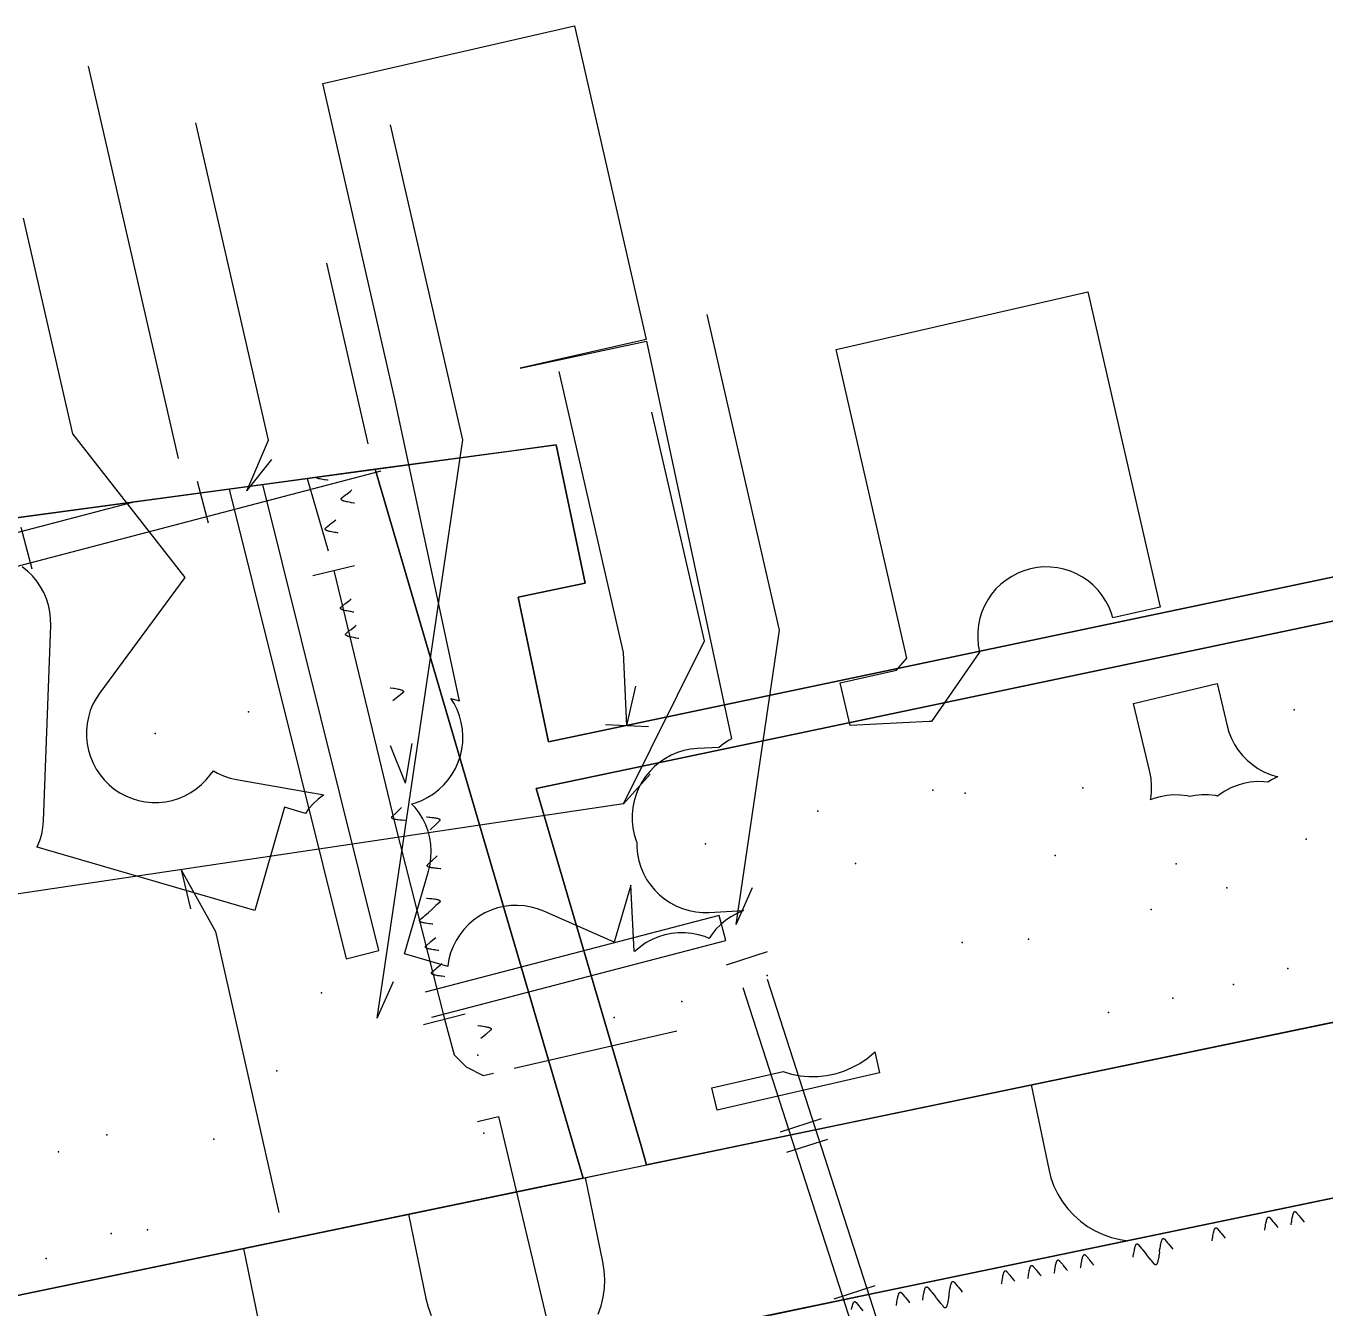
# Model space of a CAD drawing. Header units: metres. Extents: x 8858 to 9287, y -8974 to -8722.
# Drawn here: x 8928.94 to 8959.12, y -8770.59 to -8740.8 of the extents above; entities that cross this region are included whole.
import ezdxf

# ---------------------------------------------------------------- set-up
doc = ezdxf.new("R2010")
doc.units = ezdxf.units.M
for name, color, linetype in [('BENCH', 7, 'Continuous'), ('BOUNDARY', 7, 'Continuous'), ('CURB', 7, 'Continuous'), ('ELECTR_CABLE', 7, 'Continuous'), ('ELECTR_CABLE_COMM', 7, 'Continuous'), ('GAS', 7, 'Continuous'), ('GRASS', 7, 'Continuous'), ('GROUND', 7, 'Continuous'), ('ROAD', 7, 'Continuous'), ('SEWER', 7, 'Continuous'), ('SIDEWALK_PATH', 7, 'Continuous'), ('TREE', 7, 'Continuous')]:
    doc.layers.add(name, color=color, linetype=linetype)

msp = doc.modelspace()

# ---------------------------------------------------------------- linework, layer by layer
at = {"layer": 'BENCH'}
msp.add_point((8929.406, -8769.443), dxfattribs=at)
at = {"layer": 'BOUNDARY'}
msp.add_lwpolyline([(8890.214, -8867.683), (8868.224, -8766.299), (8880.504, -8765.823), (8879.83, -8758.826), (8877.441, -8748.757), (8908.505, -8741.67), (8911.147, -8753.203), (8924.867, -8752.75), (8941.254, -8750.539), (8941.928, -8753.75), (8940.375, -8754.076), (8941.082, -8757.438), (8960.582, -8753.342), (8960.71, -8753.949), (8965.826, -8752.862), (8965.701, -8752.267), (8980.239, -8749.213), (8980.36, -8749.789), (8985.458, -8748.774), (8985.326, -8748.144), (8999.917, -8745.079), (9000.038, -8745.653), (9005.117, -8744.598)], dxfattribs=at)
at = {"layer": 'CURB'}
for points in [[(8940.792, -8758.521), (8959.811, -8754.526), (8959.887, -8754.933), (8966.986, -8753.453), (8966.885, -8753.04), (8979.466, -8750.397), (8979.585, -8750.963), (8986.644, -8749.557), (8986.51, -8748.917), (8999.144, -8746.264), (8999.264, -8746.835), (9006.302, -8745.373), (9006.178, -8744.786), (9014.685, -8742.993)], [(8937.053, -8751.106), (8941.886, -8767.572)], [(8943.352, -8767.267), (9016.314, -8752.143)], [(8940.792, -8758.521), (8943.359, -8767.266)], [(8948.514, -8770.28), (8989.36, -8761.8)], [(8927.083, -8770.531), (8928.516, -8770.349), (8941.886, -8767.572)], [(8946.227, -8770.755), (8948.514, -8770.28)]]:
    msp.add_lwpolyline(points, dxfattribs=at)
at = {"layer": 'ELECTR_CABLE'}
for points in [[(8936.889, -8750.513), (8935.927, -8746.313)], [(8935.473, -8751.319), (8935.958, -8753.001)], [(8935.957, -8751.361), (8935.942, -8751.359), (8935.892, -8751.351), (8935.869, -8751.347), (8935.835, -8751.341), (8935.798, -8751.334), (8935.772, -8751.329), (8935.747, -8751.323), (8935.729, -8751.318), (8935.711, -8751.313), (8935.7, -8751.309), (8935.691, -8751.305), (8935.69, -8751.305)], [(8936.57, -8751.891), (8936.555, -8751.889), (8936.504, -8751.881), (8936.481, -8751.877), (8936.447, -8751.871), (8936.41, -8751.864), (8936.384, -8751.859), (8936.36, -8751.853), (8936.342, -8751.848), (8936.324, -8751.842), (8936.313, -8751.839), (8936.303, -8751.835), (8936.296, -8751.832), (8936.292, -8751.83), (8936.289, -8751.828), (8936.283, -8751.825), (8936.28, -8751.823), (8936.277, -8751.821), (8936.274, -8751.819), (8936.272, -8751.816), (8936.269, -8751.814), (8936.268, -8751.812), (8936.267, -8751.81), (8936.266, -8751.809), (8936.265, -8751.807), (8936.264, -8751.806), (8936.264, -8751.804), (8936.263, -8751.802), (8936.263, -8751.8), (8936.263, -8751.8), (8936.263, -8751.798), (8936.263, -8751.797), (8936.263, -8751.796), (8936.263, -8751.795), (8936.263, -8751.793), (8936.264, -8751.792), (8936.265, -8751.79), (8936.265, -8751.788), (8936.266, -8751.787), (8936.266, -8751.786), (8936.267, -8751.785), (8936.268, -8751.783), (8936.269, -8751.782), (8936.271, -8751.78), (8936.272, -8751.778), (8936.275, -8751.775), (8936.278, -8751.772), (8936.282, -8751.769), (8936.288, -8751.764), (8936.365, -8751.701), (8936.391, -8751.681), (8936.476, -8751.612), (8936.51, -8751.585)], [(8936.195, -8752.586), (8936.18, -8752.584), (8936.13, -8752.576), (8936.107, -8752.572), (8936.073, -8752.566), (8936.036, -8752.559), (8936.01, -8752.554), (8935.986, -8752.548), (8935.968, -8752.543), (8935.949, -8752.538), (8935.938, -8752.534), (8935.929, -8752.53), (8935.921, -8752.527), (8935.918, -8752.525), (8935.915, -8752.523), (8935.909, -8752.52), (8935.905, -8752.518), (8935.903, -8752.516), (8935.9, -8752.514), (8935.898, -8752.512), (8935.895, -8752.509), (8935.893, -8752.507), (8935.892, -8752.505), (8935.892, -8752.504), (8935.891, -8752.503), (8935.89, -8752.501), (8935.89, -8752.499), (8935.889, -8752.498), (8935.889, -8752.496), (8935.889, -8752.495), (8935.889, -8752.494), (8935.889, -8752.493), (8935.889, -8752.491), (8935.889, -8752.49), (8935.889, -8752.489), (8935.89, -8752.487), (8935.89, -8752.485), (8935.891, -8752.484), (8935.891, -8752.483), (8935.892, -8752.481), (8935.893, -8752.48), (8935.894, -8752.478), (8935.895, -8752.477), (8935.897, -8752.475), (8935.898, -8752.473), (8935.901, -8752.47), (8935.904, -8752.467), (8935.907, -8752.464), (8935.914, -8752.459), (8935.991, -8752.396), (8936.017, -8752.376), (8936.102, -8752.307), (8936.136, -8752.28)], [(8935.603, -8753.573), (8936.575, -8753.339)], [(8936.089, -8753.456), (8937.499, -8759.301)], [(8936.553, -8754.424), (8936.538, -8754.422), (8936.487, -8754.413), (8936.465, -8754.41), (8936.431, -8754.404), (8936.393, -8754.397), (8936.368, -8754.391), (8936.343, -8754.386), (8936.325, -8754.381), (8936.307, -8754.375), (8936.296, -8754.371), (8936.287, -8754.368), (8936.279, -8754.364), (8936.275, -8754.363), (8936.272, -8754.361), (8936.266, -8754.358), (8936.263, -8754.355), (8936.26, -8754.353), (8936.257, -8754.351), (8936.255, -8754.349), (8936.252, -8754.346), (8936.251, -8754.344), (8936.25, -8754.343), (8936.249, -8754.342), (8936.248, -8754.34), (8936.247, -8754.339), (8936.247, -8754.337), (8936.246, -8754.335), (8936.246, -8754.333), (8936.246, -8754.332), (8936.246, -8754.331), (8936.246, -8754.33), (8936.246, -8754.329), (8936.246, -8754.328), (8936.246, -8754.326), (8936.247, -8754.325), (8936.248, -8754.323), (8936.248, -8754.321), (8936.249, -8754.32), (8936.249, -8754.319), (8936.25, -8754.317), (8936.251, -8754.316), (8936.252, -8754.315), (8936.254, -8754.312), (8936.256, -8754.311), (8936.258, -8754.308), (8936.261, -8754.305), (8936.265, -8754.302), (8936.271, -8754.297), (8936.348, -8754.234), (8936.374, -8754.213), (8936.46, -8754.145), (8936.493, -8754.118)], [(8936.672, -8755.037), (8936.657, -8755.034), (8936.606, -8755.026), (8936.584, -8755.022), (8936.55, -8755.016), (8936.512, -8755.009), (8936.487, -8755.004), (8936.462, -8754.998), (8936.444, -8754.993), (8936.426, -8754.988), (8936.415, -8754.984), (8936.406, -8754.98), (8936.398, -8754.977), (8936.394, -8754.975), (8936.391, -8754.973), (8936.385, -8754.97), (8936.382, -8754.968), (8936.379, -8754.966), (8936.376, -8754.964), (8936.374, -8754.962), (8936.371, -8754.959), (8936.37, -8754.957), (8936.369, -8754.956), (8936.368, -8754.954), (8936.367, -8754.953), (8936.367, -8754.951), (8936.366, -8754.949), (8936.365, -8754.948), (8936.365, -8754.946), (8936.365, -8754.945), (8936.365, -8754.944), (8936.365, -8754.943), (8936.365, -8754.942), (8936.365, -8754.94), (8936.366, -8754.939), (8936.366, -8754.937), (8936.367, -8754.935), (8936.367, -8754.934), (8936.368, -8754.933), (8936.369, -8754.931), (8936.369, -8754.93), (8936.37, -8754.929), (8936.371, -8754.927), (8936.373, -8754.925), (8936.375, -8754.923), (8936.377, -8754.92), (8936.38, -8754.917), (8936.384, -8754.915), (8936.39, -8754.909), (8936.467, -8754.846), (8936.493, -8754.826), (8936.579, -8754.757), (8936.612, -8754.73)], [(8937.403, -8756.179), (8937.418, -8756.181), (8937.469, -8756.19), (8937.491, -8756.193), (8937.525, -8756.199), (8937.563, -8756.206), (8937.588, -8756.212), (8937.613, -8756.217), (8937.631, -8756.222), (8937.649, -8756.228), (8937.66, -8756.232), (8937.669, -8756.235), (8937.677, -8756.239), (8937.681, -8756.24), (8937.684, -8756.242), (8937.69, -8756.245), (8937.693, -8756.248), (8937.696, -8756.249), (8937.698, -8756.252), (8937.701, -8756.254), (8937.704, -8756.257), (8937.705, -8756.259), (8937.706, -8756.26), (8937.707, -8756.261), (8937.708, -8756.263), (8937.708, -8756.264), (8937.709, -8756.266), (8937.71, -8756.268), (8937.71, -8756.27), (8937.71, -8756.271), (8937.71, -8756.272), (8937.71, -8756.273), (8937.71, -8756.274), (8937.71, -8756.275), (8937.709, -8756.277), (8937.709, -8756.278), (8937.708, -8756.28), (8937.708, -8756.282), (8937.707, -8756.283), (8937.706, -8756.284), (8937.706, -8756.286), (8937.705, -8756.287), (8937.704, -8756.288), (8937.702, -8756.291), (8937.7, -8756.292), (8937.698, -8756.295), (8937.694, -8756.298), (8937.691, -8756.301), (8937.685, -8756.306), (8937.608, -8756.369), (8937.582, -8756.39), (8937.496, -8756.458), (8937.463, -8756.485)], [(8937.759, -8758.395), (8937.412, -8757.528)], [(8937.759, -8758.395), (8937.909, -8757.473)], [(8937.748, -8759.266), (8937.733, -8759.265), (8937.682, -8759.26), (8937.659, -8759.258), (8937.625, -8759.255), (8937.587, -8759.251), (8937.561, -8759.248), (8937.536, -8759.244), (8937.518, -8759.24), (8937.499, -8759.236), (8937.488, -8759.233), (8937.479, -8759.23), (8937.47, -8759.228), (8937.467, -8759.226), (8937.464, -8759.225), (8937.458, -8759.222), (8937.454, -8759.22), (8937.451, -8759.218), (8937.448, -8759.216), (8937.446, -8759.214), (8937.443, -8759.212), (8937.441, -8759.21), (8937.44, -8759.209), (8937.439, -8759.207), (8937.438, -8759.206), (8937.438, -8759.205), (8937.437, -8759.203), (8937.436, -8759.201), (8937.436, -8759.199), (8937.435, -8759.198), (8937.435, -8759.197), (8937.435, -8759.196), (8937.435, -8759.195), (8937.435, -8759.194), (8937.435, -8759.192), (8937.436, -8759.19), (8937.436, -8759.188), (8937.437, -8759.187), (8937.437, -8759.186), (8937.438, -8759.184), (8937.439, -8759.183), (8937.439, -8759.181), (8937.44, -8759.18), (8937.442, -8759.178), (8937.443, -8759.176), (8937.446, -8759.173), (8937.449, -8759.169), (8937.452, -8759.166), (8937.458, -8759.161), (8937.53, -8759.092), (8937.554, -8759.07), (8937.634, -8758.995), (8937.665, -8758.965)], [(8937.499, -8759.301), (8938.66, -8763.882)], [(8938.244, -8759.183), (8938.259, -8759.184), (8938.31, -8759.188), (8938.333, -8759.19), (8938.367, -8759.194), (8938.405, -8759.198), (8938.431, -8759.201), (8938.456, -8759.205), (8938.474, -8759.208), (8938.493, -8759.213), (8938.504, -8759.215), (8938.514, -8759.218), (8938.522, -8759.221), (8938.525, -8759.223), (8938.529, -8759.224), (8938.535, -8759.227), (8938.538, -8759.229), (8938.541, -8759.231), (8938.544, -8759.233), (8938.547, -8759.235), (8938.55, -8759.237), (8938.551, -8759.239), (8938.552, -8759.24), (8938.553, -8759.242), (8938.554, -8759.243), (8938.555, -8759.244), (8938.556, -8759.246), (8938.556, -8759.248), (8938.557, -8759.25), (8938.557, -8759.25), (8938.557, -8759.252), (8938.557, -8759.253), (8938.557, -8759.254), (8938.557, -8759.255), (8938.557, -8759.257), (8938.557, -8759.258), (8938.556, -8759.26), (8938.555, -8759.262), (8938.555, -8759.263), (8938.554, -8759.264), (8938.554, -8759.266), (8938.553, -8759.267), (8938.552, -8759.269), (8938.55, -8759.271), (8938.549, -8759.273), (8938.547, -8759.276), (8938.544, -8759.279), (8938.541, -8759.282), (8938.535, -8759.288), (8938.463, -8759.357), (8938.438, -8759.379), (8938.358, -8759.454), (8938.327, -8759.484)], [(8938.576, -8760.386), (8938.56, -8760.385), (8938.509, -8760.38), (8938.487, -8760.378), (8938.452, -8760.375), (8938.414, -8760.371), (8938.389, -8760.368), (8938.364, -8760.364), (8938.345, -8760.36), (8938.327, -8760.356), (8938.315, -8760.353), (8938.306, -8760.35), (8938.298, -8760.347), (8938.294, -8760.346), (8938.291, -8760.345), (8938.285, -8760.342), (8938.281, -8760.34), (8938.278, -8760.338), (8938.276, -8760.336), (8938.273, -8760.334), (8938.27, -8760.332), (8938.268, -8760.33), (8938.267, -8760.328), (8938.266, -8760.327), (8938.266, -8760.326), (8938.265, -8760.325), (8938.264, -8760.323), (8938.263, -8760.321), (8938.263, -8760.319), (8938.263, -8760.318), (8938.263, -8760.317), (8938.263, -8760.316), (8938.263, -8760.315), (8938.263, -8760.314), (8938.263, -8760.312), (8938.263, -8760.31), (8938.264, -8760.308), (8938.264, -8760.307), (8938.265, -8760.306), (8938.265, -8760.304), (8938.266, -8760.303), (8938.267, -8760.301), (8938.268, -8760.3), (8938.269, -8760.297), (8938.271, -8760.296), (8938.273, -8760.293), (8938.276, -8760.289), (8938.279, -8760.286), (8938.285, -8760.281), (8938.357, -8760.212), (8938.381, -8760.19), (8938.461, -8760.115), (8938.493, -8760.085)], [(8938.246, -8761.071), (8938.261, -8761.072), (8938.312, -8761.076), (8938.335, -8761.078), (8938.369, -8761.081), (8938.407, -8761.086), (8938.433, -8761.089), (8938.458, -8761.093), (8938.476, -8761.096), (8938.495, -8761.1), (8938.506, -8761.103), (8938.515, -8761.106), (8938.524, -8761.109), (8938.527, -8761.11), (8938.531, -8761.112), (8938.537, -8761.115), (8938.54, -8761.117), (8938.543, -8761.118), (8938.546, -8761.12), (8938.548, -8761.122), (8938.551, -8761.125), (8938.553, -8761.127), (8938.554, -8761.128), (8938.555, -8761.129), (8938.556, -8761.131), (8938.557, -8761.132), (8938.557, -8761.134), (8938.558, -8761.136), (8938.558, -8761.138), (8938.559, -8761.138), (8938.559, -8761.14), (8938.559, -8761.141), (8938.559, -8761.142), (8938.559, -8761.143), (8938.559, -8761.145), (8938.558, -8761.146), (8938.558, -8761.148), (8938.557, -8761.15), (8938.557, -8761.151), (8938.556, -8761.152), (8938.555, -8761.154), (8938.555, -8761.155), (8938.554, -8761.156), (8938.552, -8761.159), (8938.551, -8761.161), (8938.548, -8761.164), (8938.545, -8761.167), (8938.542, -8761.17), (8938.536, -8761.176), (8938.464, -8761.244), (8938.44, -8761.267), (8938.36, -8761.342), (8938.329, -8761.371)], [(8938.393, -8761.677), (8938.378, -8761.675), (8938.327, -8761.668), (8938.305, -8761.665), (8938.27, -8761.66), (8938.233, -8761.654), (8938.207, -8761.65), (8938.182, -8761.645), (8938.164, -8761.641), (8938.146, -8761.636), (8938.135, -8761.632), (8938.125, -8761.629), (8938.117, -8761.626), (8938.114, -8761.624), (8938.111, -8761.622), (8938.105, -8761.619), (8938.101, -8761.617), (8938.098, -8761.615), (8938.096, -8761.613), (8938.093, -8761.611), (8938.09, -8761.608), (8938.089, -8761.606), (8938.088, -8761.605), (8938.087, -8761.604), (8938.086, -8761.602), (8938.085, -8761.601), (8938.085, -8761.599), (8938.084, -8761.597), (8938.084, -8761.595), (8938.084, -8761.595), (8938.084, -8761.593), (8938.084, -8761.592), (8938.084, -8761.591), (8938.084, -8761.59), (8938.084, -8761.588), (8938.084, -8761.587), (8938.085, -8761.585), (8938.086, -8761.583), (8938.086, -8761.582), (8938.087, -8761.581), (8938.088, -8761.579), (8938.088, -8761.578), (8938.089, -8761.577), (8938.091, -8761.574), (8938.093, -8761.573), (8938.095, -8761.57), (8938.098, -8761.567), (8938.101, -8761.564), (8938.108, -8761.558), (8938.183, -8761.493), (8938.208, -8761.472), (8938.292, -8761.4), (8938.324, -8761.373)], [(8938.531, -8762.286), (8938.516, -8762.284), (8938.465, -8762.277), (8938.442, -8762.274), (8938.408, -8762.269), (8938.37, -8762.263), (8938.345, -8762.258), (8938.32, -8762.253), (8938.302, -8762.249), (8938.283, -8762.244), (8938.272, -8762.241), (8938.263, -8762.237), (8938.255, -8762.234), (8938.252, -8762.233), (8938.248, -8762.231), (8938.242, -8762.228), (8938.239, -8762.226), (8938.236, -8762.224), (8938.233, -8762.222), (8938.231, -8762.22), (8938.228, -8762.217), (8938.226, -8762.215), (8938.225, -8762.214), (8938.225, -8762.212), (8938.224, -8762.211), (8938.223, -8762.21), (8938.222, -8762.208), (8938.222, -8762.206), (8938.221, -8762.204), (8938.221, -8762.203), (8938.221, -8762.202), (8938.221, -8762.201), (8938.221, -8762.2), (8938.221, -8762.199), (8938.222, -8762.197), (8938.222, -8762.195), (8938.223, -8762.193), (8938.223, -8762.192), (8938.224, -8762.191), (8938.224, -8762.19), (8938.225, -8762.188), (8938.226, -8762.187), (8938.227, -8762.186), (8938.229, -8762.183), (8938.23, -8762.181), (8938.233, -8762.178), (8938.236, -8762.175), (8938.239, -8762.172), (8938.245, -8762.167), (8938.32, -8762.102), (8938.346, -8762.08), (8938.429, -8762.009), (8938.462, -8761.981)], [(8938.668, -8762.894), (8938.653, -8762.892), (8938.602, -8762.886), (8938.58, -8762.882), (8938.546, -8762.878), (8938.508, -8762.872), (8938.482, -8762.867), (8938.457, -8762.862), (8938.439, -8762.858), (8938.421, -8762.853), (8938.41, -8762.849), (8938.401, -8762.846), (8938.393, -8762.843), (8938.389, -8762.841), (8938.386, -8762.84), (8938.38, -8762.837), (8938.376, -8762.834), (8938.374, -8762.833), (8938.371, -8762.83), (8938.368, -8762.828), (8938.366, -8762.826), (8938.364, -8762.824), (8938.363, -8762.822), (8938.362, -8762.821), (8938.361, -8762.82), (8938.361, -8762.818), (8938.36, -8762.816), (8938.359, -8762.815), (8938.359, -8762.813), (8938.359, -8762.812), (8938.359, -8762.811), (8938.359, -8762.81), (8938.359, -8762.808), (8938.359, -8762.807), (8938.359, -8762.806), (8938.36, -8762.804), (8938.36, -8762.802), (8938.361, -8762.801), (8938.361, -8762.8), (8938.362, -8762.798), (8938.363, -8762.797), (8938.364, -8762.795), (8938.365, -8762.794), (8938.367, -8762.792), (8938.368, -8762.79), (8938.37, -8762.787), (8938.374, -8762.784), (8938.377, -8762.781), (8938.383, -8762.776), (8938.458, -8762.71), (8938.483, -8762.689), (8938.567, -8762.618), (8938.6, -8762.59)], [(8938.175, -8764.005), (8939.145, -8763.759)], [(8938.66, -8763.882), (8938.887, -8764.709), (8939.168, -8764.99), (8939.563, -8765.188), (8939.798, -8765.134)], [(8939.438, -8764.029), (8939.453, -8764.031), (8939.503, -8764.037), (8939.526, -8764.04), (8939.56, -8764.045), (8939.598, -8764.051), (8939.624, -8764.056), (8939.648, -8764.061), (8939.667, -8764.065), (8939.685, -8764.07), (8939.696, -8764.073), (8939.705, -8764.077), (8939.713, -8764.08), (8939.717, -8764.082), (8939.72, -8764.083), (8939.726, -8764.086), (8939.73, -8764.088), (8939.732, -8764.09), (8939.735, -8764.092), (8939.737, -8764.094), (8939.74, -8764.097), (8939.742, -8764.099), (8939.743, -8764.1), (8939.744, -8764.102), (8939.745, -8764.103), (8939.745, -8764.104), (8939.746, -8764.106), (8939.746, -8764.108), (8939.747, -8764.11), (8939.747, -8764.111), (8939.747, -8764.112), (8939.747, -8764.113), (8939.747, -8764.114), (8939.747, -8764.116), (8939.747, -8764.117), (8939.746, -8764.119), (8939.746, -8764.121), (8939.745, -8764.122), (8939.745, -8764.123), (8939.744, -8764.125), (8939.743, -8764.126), (8939.742, -8764.127), (8939.741, -8764.129), (8939.739, -8764.131), (8939.738, -8764.133), (8939.736, -8764.136), (8939.732, -8764.139), (8939.729, -8764.142), (8939.723, -8764.147), (8939.648, -8764.212), (8939.623, -8764.234), (8939.539, -8764.305), (8939.506, -8764.333)], [(8940.285, -8765.022), (8944.061, -8764.155)], [(8939.429, -8766.258), (8939.916, -8766.142)], [(8939.916, -8766.142), (8941.178, -8771.453)], [(8958.333, -8768.66), (8958.335, -8768.645), (8958.343, -8768.595), (8958.347, -8768.572), (8958.352, -8768.538), (8958.359, -8768.501), (8958.364, -8768.475), (8958.37, -8768.45), (8958.374, -8768.432), (8958.38, -8768.414), (8958.383, -8768.403), (8958.387, -8768.394), (8958.39, -8768.386), (8958.392, -8768.382), (8958.394, -8768.379), (8958.397, -8768.373), (8958.399, -8768.37), (8958.401, -8768.367), (8958.403, -8768.364), (8958.405, -8768.362), (8958.408, -8768.359), (8958.41, -8768.358), (8958.411, -8768.357), (8958.413, -8768.356), (8958.414, -8768.355), (8958.415, -8768.354), (8958.417, -8768.354), (8958.419, -8768.353), (8958.421, -8768.353), (8958.422, -8768.353), (8958.423, -8768.353), (8958.424, -8768.353), (8958.425, -8768.353), (8958.427, -8768.353), (8958.428, -8768.353), (8958.43, -8768.354), (8958.432, -8768.354), (8958.433, -8768.355), (8958.434, -8768.356), (8958.436, -8768.356), (8958.437, -8768.357), (8958.438, -8768.358), (8958.44, -8768.359), (8958.442, -8768.361), (8958.444, -8768.362), (8958.446, -8768.365), (8958.45, -8768.368), (8958.452, -8768.371), (8958.458, -8768.378), (8958.521, -8768.454), (8958.542, -8768.48), (8958.612, -8768.565), (8958.639, -8768.598)], [(8956.499, -8769.035), (8956.501, -8769.02), (8956.509, -8768.969), (8956.513, -8768.947), (8956.518, -8768.913), (8956.525, -8768.875), (8956.53, -8768.849), (8956.535, -8768.825), (8956.54, -8768.807), (8956.546, -8768.789), (8956.549, -8768.777), (8956.553, -8768.768), (8956.556, -8768.76), (8956.558, -8768.757), (8956.559, -8768.754), (8956.563, -8768.748), (8956.565, -8768.744), (8956.567, -8768.742), (8956.569, -8768.739), (8956.571, -8768.736), (8956.574, -8768.734), (8956.576, -8768.732), (8956.577, -8768.731), (8956.579, -8768.73), (8956.58, -8768.73), (8956.581, -8768.729), (8956.583, -8768.728), (8956.585, -8768.728), (8956.587, -8768.727), (8956.588, -8768.727), (8956.589, -8768.727), (8956.59, -8768.727), (8956.591, -8768.727), (8956.592, -8768.727), (8956.594, -8768.728), (8956.596, -8768.728), (8956.598, -8768.729), (8956.599, -8768.729), (8956.6, -8768.73), (8956.601, -8768.731), (8956.603, -8768.732), (8956.604, -8768.732), (8956.605, -8768.733), (8956.608, -8768.735), (8956.61, -8768.737), (8956.612, -8768.739), (8956.616, -8768.742), (8956.618, -8768.746), (8956.624, -8768.752), (8956.687, -8768.829), (8956.708, -8768.854), (8956.778, -8768.939), (8956.805, -8768.972)], [(8957.722, -8768.785), (8957.724, -8768.77), (8957.732, -8768.72), (8957.735, -8768.697), (8957.741, -8768.663), (8957.748, -8768.625), (8957.753, -8768.6), (8957.758, -8768.575), (8957.763, -8768.557), (8957.768, -8768.539), (8957.772, -8768.528), (8957.775, -8768.519), (8957.779, -8768.511), (8957.781, -8768.507), (8957.782, -8768.504), (8957.785, -8768.498), (8957.788, -8768.495), (8957.79, -8768.492), (8957.792, -8768.489), (8957.794, -8768.487), (8957.797, -8768.484), (8957.799, -8768.483), (8957.8, -8768.482), (8957.801, -8768.481), (8957.803, -8768.48), (8957.804, -8768.479), (8957.806, -8768.479), (8957.808, -8768.478), (8957.81, -8768.478), (8957.81, -8768.478), (8957.812, -8768.478), (8957.813, -8768.478), (8957.814, -8768.478), (8957.815, -8768.478), (8957.817, -8768.478), (8957.818, -8768.479), (8957.82, -8768.479), (8957.822, -8768.48), (8957.823, -8768.48), (8957.824, -8768.481), (8957.826, -8768.482), (8957.827, -8768.483), (8957.828, -8768.484), (8957.831, -8768.486), (8957.832, -8768.487), (8957.835, -8768.49), (8957.838, -8768.493), (8957.841, -8768.496), (8957.846, -8768.502), (8957.91, -8768.579), (8957.931, -8768.605), (8958, -8768.69), (8958.027, -8768.723)], [(8955.276, -8769.284), (8955.278, -8769.269), (8955.286, -8769.219), (8955.29, -8769.196), (8955.295, -8769.162), (8955.302, -8769.125), (8955.307, -8769.099), (8955.313, -8769.074), (8955.317, -8769.056), (8955.323, -8769.038), (8955.326, -8769.027), (8955.33, -8769.018), (8955.333, -8769.01), (8955.335, -8769.006), (8955.337, -8769.003), (8955.34, -8768.997), (8955.342, -8768.994), (8955.344, -8768.991), (8955.346, -8768.988), (8955.348, -8768.986), (8955.351, -8768.983), (8955.353, -8768.982), (8955.354, -8768.981), (8955.356, -8768.98), (8955.357, -8768.979), (8955.358, -8768.979), (8955.36, -8768.978), (8955.362, -8768.977), (8955.364, -8768.977), (8955.365, -8768.977), (8955.366, -8768.977), (8955.367, -8768.977), (8955.368, -8768.977), (8955.37, -8768.977), (8955.371, -8768.977), (8955.373, -8768.978), (8955.375, -8768.978), (8955.376, -8768.979), (8955.377, -8768.98), (8955.379, -8768.98), (8955.38, -8768.981), (8955.381, -8768.982), (8955.383, -8768.983), (8955.385, -8768.985), (8955.387, -8768.986), (8955.39, -8768.989), (8955.393, -8768.992), (8955.396, -8768.995), (8955.401, -8769.002), (8955.464, -8769.078), (8955.485, -8769.104), (8955.555, -8769.189), (8955.582, -8769.222)], [(8953.442, -8769.659), (8953.444, -8769.644), (8953.452, -8769.593), (8953.456, -8769.571), (8953.461, -8769.537), (8953.468, -8769.499), (8953.473, -8769.473), (8953.479, -8769.449), (8953.483, -8769.431), (8953.489, -8769.413), (8953.492, -8769.402), (8953.496, -8769.392), (8953.499, -8769.384), (8953.501, -8769.381), (8953.502, -8769.378), (8953.506, -8769.372), (8953.508, -8769.368), (8953.51, -8769.366), (8953.512, -8769.363), (8953.514, -8769.36), (8953.517, -8769.358), (8953.519, -8769.356), (8953.52, -8769.355), (8953.522, -8769.354), (8953.523, -8769.354), (8953.524, -8769.353), (8953.526, -8769.352), (8953.528, -8769.352), (8953.53, -8769.351), (8953.531, -8769.351), (8953.532, -8769.351), (8953.533, -8769.351), (8953.534, -8769.351), (8953.535, -8769.352), (8953.537, -8769.352), (8953.539, -8769.352), (8953.541, -8769.353), (8953.542, -8769.354), (8953.543, -8769.354), (8953.544, -8769.355), (8953.546, -8769.356), (8953.547, -8769.356), (8953.548, -8769.357), (8953.551, -8769.359), (8953.553, -8769.361), (8953.555, -8769.363), (8953.559, -8769.366), (8953.561, -8769.37), (8953.567, -8769.376), (8953.63, -8769.453), (8953.651, -8769.478), (8953.721, -8769.563), (8953.748, -8769.596)], [(8954.665, -8769.409), (8954.667, -8769.394), (8954.675, -8769.344), (8954.678, -8769.321), (8954.684, -8769.287), (8954.691, -8769.249), (8954.696, -8769.224), (8954.701, -8769.199), (8954.706, -8769.181), (8954.711, -8769.163), (8954.715, -8769.152), (8954.719, -8769.143), (8954.722, -8769.135), (8954.724, -8769.131), (8954.725, -8769.128), (8954.728, -8769.122), (8954.731, -8769.119), (8954.733, -8769.116), (8954.735, -8769.113), (8954.737, -8769.111), (8954.74, -8769.108), (8954.742, -8769.107), (8954.743, -8769.106), (8954.744, -8769.105), (8954.746, -8769.104), (8954.747, -8769.103), (8954.749, -8769.103), (8954.751, -8769.102), (8954.753, -8769.102), (8954.754, -8769.102), (8954.755, -8769.102), (8954.756, -8769.102), (8954.757, -8769.102), (8954.758, -8769.102), (8954.76, -8769.102), (8954.761, -8769.103), (8954.763, -8769.103), (8954.765, -8769.104), (8954.766, -8769.104), (8954.767, -8769.105), (8954.769, -8769.106), (8954.77, -8769.107), (8954.771, -8769.108), (8954.774, -8769.11), (8954.776, -8769.111), (8954.778, -8769.114), (8954.781, -8769.117), (8954.784, -8769.12), (8954.789, -8769.126), (8954.853, -8769.203), (8954.874, -8769.229), (8954.943, -8769.314), (8954.971, -8769.347)], [(8955.276, -8769.284), (8955.274, -8769.3), (8955.266, -8769.35), (8955.263, -8769.373), (8955.257, -8769.407), (8955.25, -8769.444), (8955.245, -8769.47), (8955.24, -8769.495), (8955.235, -8769.513), (8955.23, -8769.531), (8955.226, -8769.542), (8955.223, -8769.551), (8955.219, -8769.559), (8955.218, -8769.562), (8955.216, -8769.566), (8955.213, -8769.572), (8955.21, -8769.575), (8955.208, -8769.578), (8955.206, -8769.58), (8955.204, -8769.583), (8955.201, -8769.586), (8955.199, -8769.587), (8955.198, -8769.588), (8955.197, -8769.589), (8955.195, -8769.59), (8955.194, -8769.59), (8955.192, -8769.591), (8955.19, -8769.592), (8955.188, -8769.592), (8955.188, -8769.592), (8955.186, -8769.592), (8955.185, -8769.592), (8955.184, -8769.592), (8955.183, -8769.592), (8955.181, -8769.592), (8955.18, -8769.591), (8955.178, -8769.59), (8955.176, -8769.59), (8955.175, -8769.589), (8955.174, -8769.589), (8955.172, -8769.588), (8955.171, -8769.587), (8955.17, -8769.586), (8955.167, -8769.584), (8955.166, -8769.583), (8955.163, -8769.58), (8955.16, -8769.577), (8955.157, -8769.574), (8955.152, -8769.567), (8955.088, -8769.491), (8955.067, -8769.465), (8954.998, -8769.38), (8954.971, -8769.347)], [(8952.219, -8769.909), (8952.222, -8769.893), (8952.229, -8769.843), (8952.233, -8769.82), (8952.238, -8769.786), (8952.245, -8769.749), (8952.25, -8769.723), (8952.256, -8769.698), (8952.26, -8769.68), (8952.266, -8769.662), (8952.269, -8769.651), (8952.273, -8769.642), (8952.276, -8769.634), (8952.278, -8769.631), (8952.28, -8769.627), (8952.283, -8769.621), (8952.285, -8769.618), (8952.287, -8769.615), (8952.289, -8769.613), (8952.291, -8769.61), (8952.294, -8769.607), (8952.296, -8769.606), (8952.297, -8769.605), (8952.299, -8769.604), (8952.3, -8769.603), (8952.302, -8769.603), (8952.303, -8769.602), (8952.305, -8769.601), (8952.307, -8769.601), (8952.308, -8769.601), (8952.309, -8769.601), (8952.31, -8769.601), (8952.311, -8769.601), (8952.313, -8769.601), (8952.314, -8769.601), (8952.316, -8769.602), (8952.318, -8769.603), (8952.319, -8769.603), (8952.32, -8769.604), (8952.322, -8769.604), (8952.323, -8769.605), (8952.324, -8769.606), (8952.326, -8769.607), (8952.328, -8769.609), (8952.33, -8769.61), (8952.333, -8769.613), (8952.336, -8769.616), (8952.339, -8769.619), (8952.344, -8769.626), (8952.407, -8769.702), (8952.428, -8769.728), (8952.498, -8769.813), (8952.525, -8769.846)], [(8952.831, -8769.784), (8952.833, -8769.769), (8952.841, -8769.718), (8952.844, -8769.695), (8952.85, -8769.661), (8952.857, -8769.624), (8952.862, -8769.598), (8952.867, -8769.574), (8952.872, -8769.556), (8952.877, -8769.537), (8952.881, -8769.526), (8952.884, -8769.517), (8952.888, -8769.509), (8952.889, -8769.506), (8952.891, -8769.502), (8952.894, -8769.497), (8952.897, -8769.493), (8952.898, -8769.49), (8952.901, -8769.488), (8952.903, -8769.485), (8952.906, -8769.483), (8952.907, -8769.481), (8952.909, -8769.48), (8952.91, -8769.479), (8952.912, -8769.478), (8952.913, -8769.478), (8952.915, -8769.477), (8952.917, -8769.477), (8952.919, -8769.476), (8952.919, -8769.476), (8952.921, -8769.476), (8952.922, -8769.476), (8952.923, -8769.476), (8952.924, -8769.476), (8952.926, -8769.477), (8952.927, -8769.477), (8952.929, -8769.478), (8952.931, -8769.478), (8952.932, -8769.479), (8952.933, -8769.48), (8952.935, -8769.48), (8952.936, -8769.481), (8952.937, -8769.482), (8952.94, -8769.484), (8952.941, -8769.486), (8952.944, -8769.488), (8952.947, -8769.491), (8952.95, -8769.495), (8952.955, -8769.501), (8953.019, -8769.577), (8953.04, -8769.603), (8953.109, -8769.688), (8953.136, -8769.721)], [(8950.385, -8770.283), (8950.387, -8770.268), (8950.395, -8770.217), (8950.399, -8770.195), (8950.404, -8770.161), (8950.411, -8770.123), (8950.416, -8770.098), (8950.422, -8770.073), (8950.426, -8770.055), (8950.432, -8770.037), (8950.435, -8770.026), (8950.439, -8770.016), (8950.442, -8770.008), (8950.444, -8770.005), (8950.446, -8770.002), (8950.449, -8769.996), (8950.451, -8769.992), (8950.453, -8769.99), (8950.455, -8769.987), (8950.457, -8769.984), (8950.46, -8769.982), (8950.462, -8769.98), (8950.463, -8769.979), (8950.465, -8769.978), (8950.466, -8769.978), (8950.467, -8769.977), (8950.469, -8769.976), (8950.471, -8769.976), (8950.473, -8769.975), (8950.474, -8769.975), (8950.475, -8769.975), (8950.476, -8769.975), (8950.477, -8769.975), (8950.478, -8769.976), (8950.48, -8769.976), (8950.482, -8769.976), (8950.484, -8769.977), (8950.485, -8769.978), (8950.486, -8769.978), (8950.487, -8769.979), (8950.489, -8769.98), (8950.49, -8769.98), (8950.491, -8769.981), (8950.494, -8769.983), (8950.496, -8769.985), (8950.498, -8769.987), (8950.502, -8769.991), (8950.504, -8769.994), (8950.51, -8770), (8950.573, -8770.077), (8950.594, -8770.102), (8950.664, -8770.187), (8950.691, -8770.221)], [(8951.608, -8770.033), (8951.61, -8770.018), (8951.618, -8769.968), (8951.621, -8769.945), (8951.627, -8769.911), (8951.634, -8769.873), (8951.639, -8769.848), (8951.644, -8769.823), (8951.649, -8769.805), (8951.654, -8769.787), (8951.658, -8769.776), (8951.662, -8769.767), (8951.665, -8769.759), (8951.667, -8769.755), (8951.668, -8769.752), (8951.672, -8769.746), (8951.674, -8769.743), (8951.676, -8769.74), (8951.678, -8769.737), (8951.68, -8769.735), (8951.683, -8769.732), (8951.685, -8769.731), (8951.686, -8769.73), (8951.687, -8769.729), (8951.689, -8769.728), (8951.69, -8769.727), (8951.692, -8769.727), (8951.694, -8769.726), (8951.696, -8769.726), (8951.697, -8769.726), (8951.698, -8769.726), (8951.699, -8769.726), (8951.7, -8769.726), (8951.701, -8769.726), (8951.703, -8769.726), (8951.704, -8769.727), (8951.706, -8769.727), (8951.708, -8769.728), (8951.709, -8769.728), (8951.71, -8769.729), (8951.712, -8769.73), (8951.713, -8769.731), (8951.714, -8769.732), (8951.717, -8769.734), (8951.719, -8769.735), (8951.721, -8769.738), (8951.724, -8769.741), (8951.727, -8769.744), (8951.732, -8769.75), (8951.796, -8769.827), (8951.817, -8769.853), (8951.886, -8769.938), (8951.914, -8769.971)], [(8949.162, -8770.533), (8949.165, -8770.518), (8949.172, -8770.467), (8949.176, -8770.444), (8949.181, -8770.41), (8949.188, -8770.373), (8949.193, -8770.347), (8949.199, -8770.322), (8949.203, -8770.304), (8949.209, -8770.286), (8949.213, -8770.275), (8949.216, -8770.266), (8949.219, -8770.258), (8949.221, -8770.255), (8949.223, -8770.251), (8949.226, -8770.245), (8949.228, -8770.242), (8949.23, -8770.239), (8949.232, -8770.237), (8949.234, -8770.234), (8949.237, -8770.231), (8949.239, -8770.23), (8949.24, -8770.229), (8949.242, -8770.228), (8949.243, -8770.227), (8949.245, -8770.227), (8949.247, -8770.226), (8949.248, -8770.225), (8949.25, -8770.225), (8949.251, -8770.225), (8949.252, -8770.225), (8949.253, -8770.225), (8949.254, -8770.225), (8949.256, -8770.225), (8949.257, -8770.225), (8949.259, -8770.226), (8949.261, -8770.227), (8949.262, -8770.227), (8949.263, -8770.228), (8949.265, -8770.228), (8949.266, -8770.229), (8949.267, -8770.23), (8949.269, -8770.231), (8949.271, -8770.233), (8949.273, -8770.234), (8949.276, -8770.237), (8949.279, -8770.24), (8949.282, -8770.243), (8949.287, -8770.25), (8949.351, -8770.326), (8949.371, -8770.352), (8949.441, -8770.437), (8949.468, -8770.47)], [(8949.774, -8770.408), (8949.776, -8770.393), (8949.784, -8770.342), (8949.787, -8770.319), (8949.793, -8770.285), (8949.8, -8770.248), (8949.805, -8770.222), (8949.81, -8770.198), (8949.815, -8770.18), (8949.82, -8770.161), (8949.824, -8770.15), (8949.827, -8770.141), (8949.831, -8770.133), (8949.832, -8770.13), (8949.834, -8770.126), (8949.837, -8770.121), (8949.84, -8770.117), (8949.841, -8770.114), (8949.844, -8770.112), (8949.846, -8770.109), (8949.849, -8770.107), (8949.851, -8770.105), (8949.852, -8770.104), (8949.853, -8770.103), (8949.855, -8770.102), (8949.856, -8770.102), (8949.858, -8770.101), (8949.86, -8770.101), (8949.862, -8770.1), (8949.862, -8770.1), (8949.864, -8770.1), (8949.865, -8770.1), (8949.866, -8770.1), (8949.867, -8770.1), (8949.869, -8770.101), (8949.87, -8770.101), (8949.872, -8770.102), (8949.874, -8770.102), (8949.875, -8770.103), (8949.876, -8770.104), (8949.878, -8770.104), (8949.879, -8770.105), (8949.88, -8770.106), (8949.883, -8770.108), (8949.884, -8770.11), (8949.887, -8770.112), (8949.89, -8770.115), (8949.893, -8770.119), (8949.898, -8770.125), (8949.962, -8770.201), (8949.983, -8770.227), (8950.052, -8770.312), (8950.079, -8770.345)], [(8948.123, -8770.629), (8948.13, -8770.591), (8948.135, -8770.566), (8948.14, -8770.541), (8948.145, -8770.523), (8948.15, -8770.505), (8948.154, -8770.494), (8948.157, -8770.485), (8948.161, -8770.477), (8948.162, -8770.473), (8948.164, -8770.47), (8948.167, -8770.464), (8948.169, -8770.461), (8948.171, -8770.458), (8948.173, -8770.455), (8948.176, -8770.453), (8948.178, -8770.45), (8948.18, -8770.448), (8948.182, -8770.447), (8948.183, -8770.447), (8948.185, -8770.446), (8948.186, -8770.445), (8948.188, -8770.444), (8948.189, -8770.444), (8948.191, -8770.444), (8948.192, -8770.444), (8948.193, -8770.443), (8948.194, -8770.443), (8948.196, -8770.444), (8948.197, -8770.444), (8948.198, -8770.444), (8948.2, -8770.444), (8948.202, -8770.445), (8948.203, -8770.446), (8948.204, -8770.446), (8948.206, -8770.447), (8948.207, -8770.448), (8948.209, -8770.449), (8948.21, -8770.449), (8948.212, -8770.451), (8948.214, -8770.453), (8948.217, -8770.455), (8948.22, -8770.459), (8948.223, -8770.462), (8948.228, -8770.468), (8948.292, -8770.544), (8948.313, -8770.57), (8948.383, -8770.655)], [(8950.385, -8770.283), (8950.383, -8770.298), (8950.375, -8770.349), (8950.372, -8770.371), (8950.366, -8770.405), (8950.359, -8770.443), (8950.354, -8770.468), (8950.349, -8770.493), (8950.344, -8770.511), (8950.339, -8770.529), (8950.335, -8770.54), (8950.331, -8770.55), (8950.328, -8770.558), (8950.326, -8770.561), (8950.325, -8770.564), (8950.321, -8770.57), (8950.319, -8770.574), (8950.317, -8770.576), (8950.315, -8770.579), (8950.313, -8770.581), (8950.31, -8770.584), (8950.308, -8770.586), (8950.307, -8770.587), (8950.306, -8770.587), (8950.304, -8770.588), (8950.303, -8770.589), (8950.301, -8770.59), (8950.299, -8770.59), (8950.297, -8770.59), (8950.296, -8770.591), (8950.295, -8770.591), (8950.294, -8770.591), (8950.293, -8770.59), (8950.292, -8770.59), (8950.29, -8770.59), (8950.289, -8770.59), (8950.287, -8770.589), (8950.285, -8770.588), (8950.284, -8770.588), (8950.283, -8770.587), (8950.281, -8770.586), (8950.28, -8770.585), (8950.279, -8770.585), (8950.276, -8770.583), (8950.274, -8770.581), (8950.272, -8770.579), (8950.269, -8770.575), (8950.266, -8770.572), (8950.261, -8770.566), (8950.197, -8770.489), (8950.176, -8770.464), (8950.107, -8770.379), (8950.079, -8770.345)]]:
    msp.add_lwpolyline(points, dxfattribs=at)
msp.add_lwpolyline([(8948.773, -8765.126), (8944.996, -8765.993), (8944.878, -8765.478), (8946.53, -8765.099), (8946.723, -8765.156), (8946.925, -8765.195), (8947.13, -8765.213), (8947.336, -8765.212), (8947.541, -8765.19), (8947.743, -8765.148), (8947.94, -8765.087), (8948.13, -8765.007), (8948.311, -8764.908), (8948.481, -8764.792), (8948.639, -8764.66), (8948.661, -8764.638)], close=True, dxfattribs=at)
at = {"layer": 'ELECTR_CABLE_COMM'}
for points in [[(8942.819, -8755.362), (8941.324, -8748.836)], [(8944.701, -8755.089), (8943.484, -8749.777)], [(8942.821, -8758.881), (8944.701, -8755.089)], [(8942.9, -8757.056), (8942.819, -8755.362)], [(8942.9, -8757.056), (8943.107, -8756.145)], [(8942.401, -8757.035), (8943.4, -8757.078)], [(8942.821, -8758.881), (8943.445, -8758.185)], [(8942.821, -8758.881), (8927.514, -8761.157)], [(8932.545, -8760.409), (8932.764, -8761.317)], [(8932.545, -8760.409), (8933.345, -8761.844)], [(8933.345, -8761.844), (8934.817, -8768.375)]]:
    msp.add_lwpolyline(points, dxfattribs=at)
at = {"layer": 'GAS'}
for points in [[(8932.481, -8750.856), (8930.393, -8741.741)], [(8934.577, -8750.428), (8932.889, -8743.058)], [(8939.089, -8750.422), (8937.412, -8743.101)], [(8946.446, -8754.84), (8944.768, -8747.512)], [(8934.067, -8751.609), (8934.577, -8750.428)], [(8937.095, -8763.858), (8939.089, -8750.422)], [(8934.067, -8751.609), (8934.653, -8750.881)], [(8920.073, -8755.627), (8937.19, -8751.139)], [(8933.18, -8752.356), (8932.928, -8751.389)], [(8933.661, -8751.564), (8936.375, -8762.476)], [(8937.134, -8762.287), (8934.441, -8751.458)], [(8931.497, -8751.856), (8919.883, -8754.901)], [(8931.497, -8751.856), (8931.497, -8751.856)], [(8929.081, -8753.424), (8928.829, -8752.456)], [(8945.44, -8761.679), (8946.446, -8754.84)], [(8945.44, -8761.679), (8945.818, -8760.825)], [(8945.046, -8761.471), (8938.213, -8763.251)], [(8945.197, -8762.052), (8945.046, -8761.471)], [(8938.365, -8763.832), (8945.197, -8762.052)], [(8936.375, -8762.476), (8937.134, -8762.287)], [(8945.217, -8762.618), (8946.169, -8762.311)], [(8937.095, -8763.858), (8937.475, -8763.004)], [(8951.444, -8779.335), (8946.168, -8762.959)], [(8945.597, -8763.143), (8950.874, -8779.523)], [(8946.467, -8766.497), (8947.419, -8766.191)], [(8946.62, -8766.973), (8947.572, -8766.667)], [(8947.717, -8770.377), (8948.669, -8770.07)]]:
    msp.add_lwpolyline(points, dxfattribs=at)
at = {"layer": 'GRASS'}
for points in [[(8979.585, -8750.963), (8979.466, -8750.397), (8966.885, -8753.04), (8967.01, -8753.633), (8959.94, -8755.135), (8959.811, -8754.526), (8940.792, -8758.521), (8943.229, -8766.823), (8943.359, -8767.266), (9015.892, -8752.199), (9015.664, -8751.205), (9013.831, -8743.179), (9006.178, -8744.786), (9006.302, -8745.373), (8999.264, -8746.835), (8999.144, -8746.264), (8986.51, -8748.917), (8986.644, -8749.557)], [(8937.053, -8751.106), (8934.636, -8751.432), (8932.22, -8751.758), (8929.804, -8752.084), (8927.388, -8752.41), (8924.666, -8757.034), (8924.585, -8757.181), (8924.512, -8757.332), (8924.448, -8757.487), (8924.393, -8757.645), (8925.955, -8765.074), (8927.196, -8770.517), (8927.526, -8770.475), (8928.516, -8770.349), (8941.886, -8767.572), (8941.733, -8767.052)]]:
    msp.add_lwpolyline(points, close=True, dxfattribs=at)
msp.add_lwpolyline([(8990.442, -8774.705), (8989.108, -8762.963), (8988.984, -8761.874), (8948.514, -8770.28), (8946.763, -8770.644)], dxfattribs=at)
at = {"layer": 'GROUND'}
for points in [[(9014.893, -8752.406), (8944.262, -8767.078), (8943.359, -8767.266), (8943.229, -8766.823), (8940.792, -8758.521), (8959.811, -8754.526), (8966.885, -8753.04), (8979.466, -8750.397), (8986.51, -8748.917), (8999.144, -8746.264), (9006.178, -8744.786), (9013.831, -8743.179), (9015.664, -8751.205), (9015.892, -8752.199)], [(8941.254, -8750.539), (8941.254, -8750.539), (8940.204, -8750.681), (8939.153, -8750.823), (8938.103, -8750.964), (8937.053, -8751.106), (8941.733, -8767.052), (8941.886, -8767.572), (8940.824, -8767.792), (8928.516, -8770.349), (8927.969, -8770.418), (8927.196, -8770.517), (8925.955, -8765.074), (8924.73, -8759.249), (8924.394, -8757.649), (8924.402, -8757.617), (8924.417, -8757.156), (8924.508, -8756.931), (8927.136, -8752.444), (8924.867, -8752.75)]]:
    msp.add_lwpolyline(points, close=True, dxfattribs=at)
msp.add_lwpolyline([(8944.489, -8771.116), (8948.514, -8770.28), (8987.911, -8762.097), (8988.984, -8761.874), (8989.108, -8762.963), (8990.442, -8774.705)], dxfattribs=at)
at = {"layer": 'ROAD'}
for points in [[(8942.234, -8770.733), (8942.301, -8770.539), (8942.35, -8770.338), (8942.378, -8770.134), (8942.387, -8769.928), (8942.375, -8769.723), (8942.343, -8769.519), (8941.936, -8767.561), (8944.262, -8767.078), (8952.294, -8765.41), (8952.701, -8767.368), (8952.752, -8767.567), (8952.823, -8767.761), (8952.913, -8767.946), (8953.02, -8768.122), (8953.145, -8768.287), (8953.284, -8768.438), (8953.438, -8768.575), (8953.605, -8768.697), (8953.782, -8768.801), (8953.969, -8768.888), (8954.164, -8768.955), (8954.364, -8769.004), (8954.54, -8769.028), (8948.514, -8770.28), (8943.405, -8771.342)], [(8934.405, -8771.168), (8933.998, -8769.21), (8937.824, -8768.415), (8938.231, -8770.373), (8938.282, -8770.573), (8938.353, -8770.766)]]:
    msp.add_lwpolyline(points, dxfattribs=at)
at = {"layer": 'SEWER'}
for points in [[(8939.01, -8756.486), (8937.496, -8749.405), (8935.833, -8742.145), (8941.681, -8740.805), (8943.349, -8748.086), (8940.425, -8748.756), (8943.359, -8748.129), (8945.334, -8757.366), (8945.274, -8757.398), (8945.144, -8757.486), (8945.044, -8757.568), (8944.537, -8757.595), (8944.381, -8757.611), (8944.227, -8757.642), (8944.077, -8757.688), (8943.932, -8757.749), (8943.794, -8757.823), (8943.664, -8757.911), (8943.543, -8758.011), (8943.432, -8758.123), (8943.333, -8758.244), (8943.246, -8758.375), (8943.173, -8758.514), (8943.113, -8758.659), (8943.068, -8758.81), (8943.038, -8758.964), (8943.023, -8759.12), (8943.024, -8759.277), (8943.04, -8759.433), (8943.071, -8759.587), (8943.117, -8759.737), (8943.131, -8759.769), (8943.131, -8759.889), (8943.147, -8760.046), (8943.178, -8760.199), (8943.224, -8760.35), (8943.285, -8760.494), (8943.36, -8760.633), (8943.447, -8760.763), (8943.547, -8760.884), (8943.659, -8760.994), (8943.781, -8761.094), (8943.912, -8761.18), (8944.05, -8761.254), (8944.196, -8761.313), (8944.346, -8761.358), (8944.5, -8761.388), (8944.656, -8761.403), (8944.813, -8761.403), (8945.61, -8761.36), (8945.47, -8761.419), (8945.332, -8761.494), (8945.202, -8761.581), (8945.081, -8761.682), (8944.97, -8761.793), (8944.871, -8761.915), (8944.812, -8762.004), (8944.713, -8761.963), (8944.563, -8761.918), (8944.409, -8761.888), (8944.252, -8761.873), (8944.095, -8761.874), (8943.939, -8761.89), (8943.785, -8761.921), (8943.635, -8761.967), (8943.49, -8762.028), (8943.352, -8762.103), (8943.222, -8762.19), (8943.101, -8762.29), (8943.085, -8762.307), (8943.073, -8762.302), (8942.992, -8760.765), (8942.606, -8762.096), (8940.972, -8761.375), (8940.825, -8761.318), (8940.674, -8761.277), (8940.519, -8761.25), (8940.363, -8761.239), (8940.206, -8761.243), (8940.05, -8761.262), (8939.897, -8761.297), (8939.748, -8761.347), (8939.604, -8761.411), (8939.468, -8761.488), (8939.34, -8761.579), (8939.221, -8761.682), (8939.113, -8761.795), (8939.016, -8761.919), (8938.933, -8762.052), (8938.862, -8762.193), (8938.806, -8762.339), (8938.764, -8762.491), (8938.738, -8762.645), (8938.737, -8762.654), (8937.735, -8762.363), (8938.292, -8760.442), (8938.328, -8760.289), (8938.349, -8760.134), (8938.355, -8759.977), (8938.346, -8759.82), (8938.321, -8759.665), (8938.281, -8759.513), (8938.226, -8759.366), (8938.157, -8759.225), (8938.075, -8759.091), (8937.98, -8758.966), (8937.897, -8758.878), (8937.989, -8758.853), (8938.136, -8758.797), (8938.276, -8758.726), (8938.409, -8758.643), (8938.533, -8758.546), (8938.647, -8758.438), (8938.75, -8758.32), (8938.84, -8758.191), (8938.918, -8758.055), (8938.982, -8757.912), (8939.032, -8757.763), (8939.066, -8757.609), (8939.086, -8757.454), (8939.09, -8757.297), (8939.079, -8757.14), (8939.053, -8756.985), (8939.011, -8756.834), (8938.955, -8756.687), (8938.885, -8756.547), (8938.81, -8756.428)], [(8947.858, -8756.068), (8949.167, -8755.77), (8949.405, -8755.493), (8947.763, -8748.323), (8953.611, -8746.984), (8955.289, -8754.306), (8954.192, -8754.557), (8954.162, -8754.452), (8954.103, -8754.306), (8954.031, -8754.167), (8953.945, -8754.035), (8953.847, -8753.913), (8953.737, -8753.801), (8953.617, -8753.7), (8953.487, -8753.611), (8953.35, -8753.535), (8953.205, -8753.474), (8953.056, -8753.426), (8952.902, -8753.394), (8952.746, -8753.377), (8952.589, -8753.375), (8952.432, -8753.389), (8952.278, -8753.418), (8952.127, -8753.462), (8951.982, -8753.52), (8951.842, -8753.593), (8951.711, -8753.678), (8951.588, -8753.777), (8951.476, -8753.886), (8951.375, -8754.007), (8951.286, -8754.136), (8951.211, -8754.274), (8951.149, -8754.418), (8951.102, -8754.568), (8951.07, -8754.722), (8951.052, -8754.878), (8951.051, -8755.035), (8951.064, -8755.191), (8951.093, -8755.345), (8951.095, -8755.353), (8949.976, -8756.964), (8949.924, -8756.964), (8948.085, -8757.061)], [(8956.612, -8756.085), (8956.846, -8757.064), (8956.889, -8757.215), (8956.948, -8757.361), (8957.02, -8757.5), (8957.106, -8757.631), (8957.204, -8757.754), (8957.314, -8757.866), (8957.434, -8757.967), (8957.564, -8758.056), (8957.702, -8758.131), (8957.846, -8758.193), (8957.996, -8758.24), (8958.023, -8758.246), (8958.019, -8758.248), (8957.88, -8758.32), (8957.795, -8758.375), (8957.696, -8758.365), (8957.539, -8758.363), (8957.382, -8758.376), (8957.228, -8758.405), (8957.077, -8758.449), (8956.931, -8758.508), (8956.792, -8758.58), (8956.661, -8758.666), (8956.622, -8758.697), (8956.573, -8758.687), (8956.417, -8758.67), (8956.26, -8758.668), (8956.104, -8758.682), (8955.981, -8758.705), (8955.915, -8758.691), (8955.759, -8758.674), (8955.602, -8758.672), (8955.446, -8758.686), (8955.291, -8758.715), (8955.141, -8758.758), (8955.067, -8758.788), (8955.073, -8758.761), (8955.09, -8758.605), (8955.092, -8758.448), (8955.078, -8758.292), (8955.049, -8758.137), (8954.67, -8756.548)]]:
    msp.add_lwpolyline(points, close=True, dxfattribs=at)
msp.add_lwpolyline([(8928.87, -8745.272), (8930.018, -8750.283), (8932.63, -8753.623), (8930.655, -8756.296), (8930.568, -8756.427), (8930.494, -8756.565), (8930.434, -8756.711), (8930.389, -8756.861), (8930.359, -8757.015), (8930.344, -8757.171), (8930.344, -8757.328), (8930.36, -8757.485), (8930.391, -8757.638), (8930.436, -8757.789), (8930.497, -8757.934), (8930.571, -8758.072), (8930.659, -8758.202), (8930.758, -8758.324), (8930.87, -8758.434), (8930.991, -8758.534), (8931.122, -8758.621), (8931.26, -8758.694), (8931.406, -8758.754), (8931.556, -8758.8), (8931.71, -8758.83), (8931.866, -8758.845), (8932.023, -8758.845), (8932.18, -8758.829), (8932.334, -8758.798), (8932.484, -8758.752), (8932.629, -8758.692), (8932.767, -8758.618), (8932.897, -8758.53), (8933.019, -8758.43), (8933.129, -8758.319), (8933.229, -8758.198), (8933.293, -8758.111), (8933.388, -8758.165), (8933.532, -8758.229), (8933.681, -8758.279), (8933.834, -8758.314), (8935.861, -8758.67), (8935.85, -8758.677), (8935.725, -8758.772), (8935.61, -8758.879), (8935.506, -8758.996), (8935.432, -8759.099), (8934.949, -8758.959), (8934.254, -8761.353), (8929.198, -8759.886), (8929.202, -8759.879), (8929.26, -8759.733), (8929.304, -8759.582), (8929.332, -8759.428), (8929.346, -8759.272), (8929.514, -8754.731), (8929.512, -8754.574), (8929.495, -8754.418), (8929.462, -8754.264), (8929.415, -8754.115), (8929.353, -8753.97), (8929.277, -8753.833), (8929.188, -8753.703), (8929.087, -8753.583), (8928.975, -8753.473), (8928.852, -8753.375)], dxfattribs=at)
at = {"layer": 'SIDEWALK_PATH'}
msp.add_lwpolyline([(8960.582, -8753.342), (8941.082, -8757.438), (8940.375, -8754.076), (8941.928, -8753.75), (8941.254, -8750.539), (8940.204, -8750.681), (8939.153, -8750.823), (8938.103, -8750.964), (8937.053, -8751.106), (8941.733, -8767.052), (8941.886, -8767.572), (8943.359, -8767.266), (8943.229, -8766.823), (8940.792, -8758.521), (8959.811, -8754.526)], dxfattribs=at)
at = {"layer": 'TREE'}
for p in [(8958.402, -8756.692), (8934.111, -8756.738), (8931.942, -8757.247), (8950.008, -8758.562), (8950.764, -8758.634), (8953.492, -8758.509), (8947.339, -8759.049), (8958.687, -8759.702), (8944.729, -8759.805), (8948.213, -8760.264), (8952.853, -8760.076), (8955.663, -8760.271), (8956.838, -8760.831), (8955.082, -8761.331), (8950.693, -8762.1), (8952.232, -8762.019), (8958.254, -8762.704), (8946.16, -8762.863), (8935.805, -8763.272), (8956.991, -8763.074), (8944.18, -8763.471), (8955.583, -8763.39), (8942.607, -8763.845), (8954.089, -8763.725), (8939.436, -8764.718), (8934.764, -8765.082), (8930.82, -8766.569), (8939.577, -8766.53), (8933.305, -8766.67), (8929.697, -8766.963), (8930.917, -8768.858), (8931.764, -8768.78)]:
    msp.add_point(p, dxfattribs=at)

doc.saveas('drawing.dxf')
